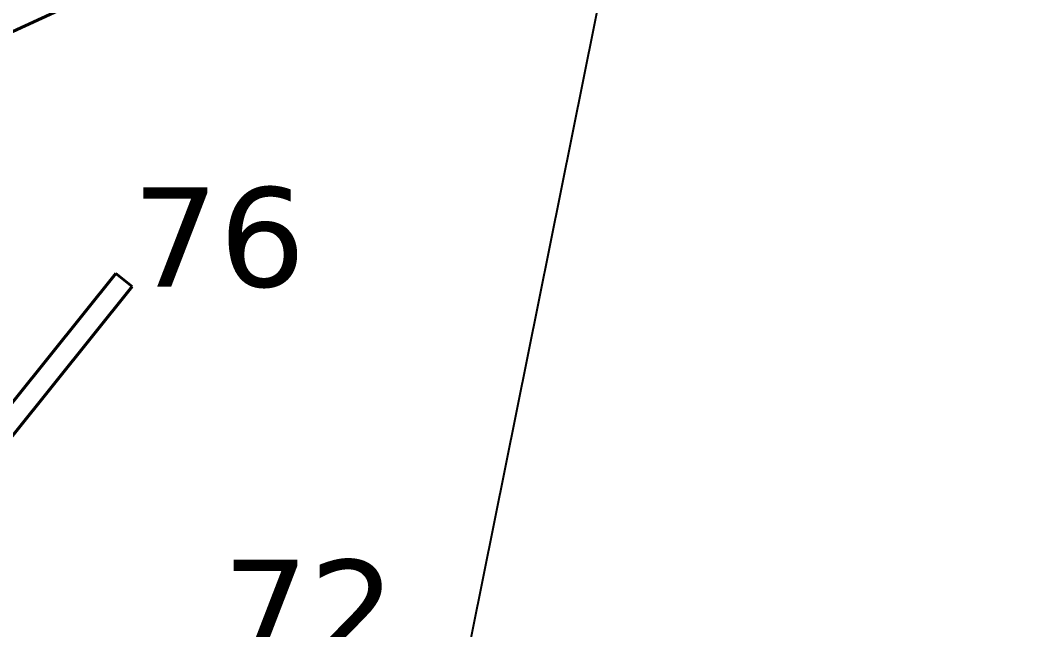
# Model space of a CAD drawing. Header units: millimetres. Extents: x -243740 to 150609, y -473655 to -165121.
# Drawn here: x 56825 to 58661, y -341304 to -340200 of the extents above; entities that cross this region are included whole.
import ezdxf

# ---------------------------------------------------------------- set-up
doc = ezdxf.new("R2010")
doc.units = ezdxf.units.MM
doc.layers.add('_Гр.ЩД-1C.10.4.I7.8', color=6, linetype='Continuous')
for name, color, linetype, lineweight in [('_освещение_dali', 3, 'Continuous', 50), ('DLX_FL1_LUM 122', 1, 'Continuous', 40), ('DLX_LUM 14', 5, 'Continuous', 40)]:
    doc.layers.add(name, color=color, linetype=linetype, lineweight=lineweight)
doc.styles.add('TableTextStyle', font='')
doc.styles.get('TableTextStyle').set_extended_font_data('VERDANA.TTF')
doc.linetypes.add('Truba', pattern='A,3e-05,[4,MSH_7,S=1,R=0,X=0,Y=0],-3.022072', length=3.022102)

# ---------------------------------------------------------------- blocks, each defined once
blk = doc.blocks.new('A$Caabd1818')
at = {"layer": 'DLX_FL1_LUM 122'}
for points in [[(53103.7, 57422.6, 0), (51324.9, 56604.3, 0)], [(51324.9, 56604.3, 0), (53103.7, 57422.6, 0)], [(51324.9, 56604.3, 0), (53103.7, 57422.6, 0)], [(53103.7, 57422.6, 0), (51324.9, 56604.3, 0)]]:
    blk.add_polyline3d(points, dxfattribs=at)
at = {"layer": 'DLX_LUM 14'}
for points in [[(51517.8, 54979.9, 0), (53027.9, 56863.3, 0)], [(53027.9, 56863.3, 0), (51517.8, 54979.9, 0)], [(53027.9, 56863.3, 0), (51517.8, 54979.9, 0)], [(51517.8, 54979.9, 0), (53027.9, 56863.3, 0)], [(53027.9, 56863.3, 0), (53027.9, 56863.3, 0)], [(53027.9, 56863.3, 0), (53057.5, 56839.5, 0)], [(53057.5, 56839.5, 0), (53027.9, 56863.3, 0)], [(53027.9, 56863.3, 0), (53027.9, 56863.3, 0)], [(53057.5, 56839.5, 0), (53027.9, 56863.3, 0)], [(53027.9, 56863.3, 0), (53057.5, 56839.5, 0)], [(53057.5, 56839.5, 0), (51547.4, 54956.1, 0)], [(51547.4, 54956.1, 0), (53057.5, 56839.5, 0)], [(51547.4, 54956.1, 0), (53057.5, 56839.5, 0)], [(53057.5, 56839.5, 0), (51547.4, 54956.1, 0)], [(53057.5, 56839.5, 0), (53057.5, 56839.5, 0)], [(53057.5, 56839.5, 0), (53057.5, 56839.5, 0)]]:
    blk.add_polyline3d(points, dxfattribs=at)

msp = doc.modelspace()

# ---------------------------------------------------------------- linework, layer by layer
at = {"layer": '_Гр.ЩД-1C.10.4.I7.8', "ltscale": 100}
msp.add_lwpolyline([(54724.1, -339020.3), (57884.7, -339496.2), (57964.7, -339704.5), (57581.4, -341609.5), (56287.3, -341615.5)], dxfattribs=at)

# ---------------------------------------------------------------- block references
at = {"layer": 'Defpoints', "linetype": 'Truba', "ltscale": 100}
msp.add_blockref('A$Caabd1818', (3969.7, -397521.8), dxfattribs=at)

# ---------------------------------------------------------------- texts
at = {"layer": '_освещение_dali', "color": 9, "true_color": 0xbcb7d9, "style": 'TableTextStyle'}
for s, p in [('76', (57027.2, -340682.3)), ('72', (57190.4, -341357))]:
    msp.add_text(s, height=180, dxfattribs=at).set_placement(p)

doc.saveas('drawing.dxf')
